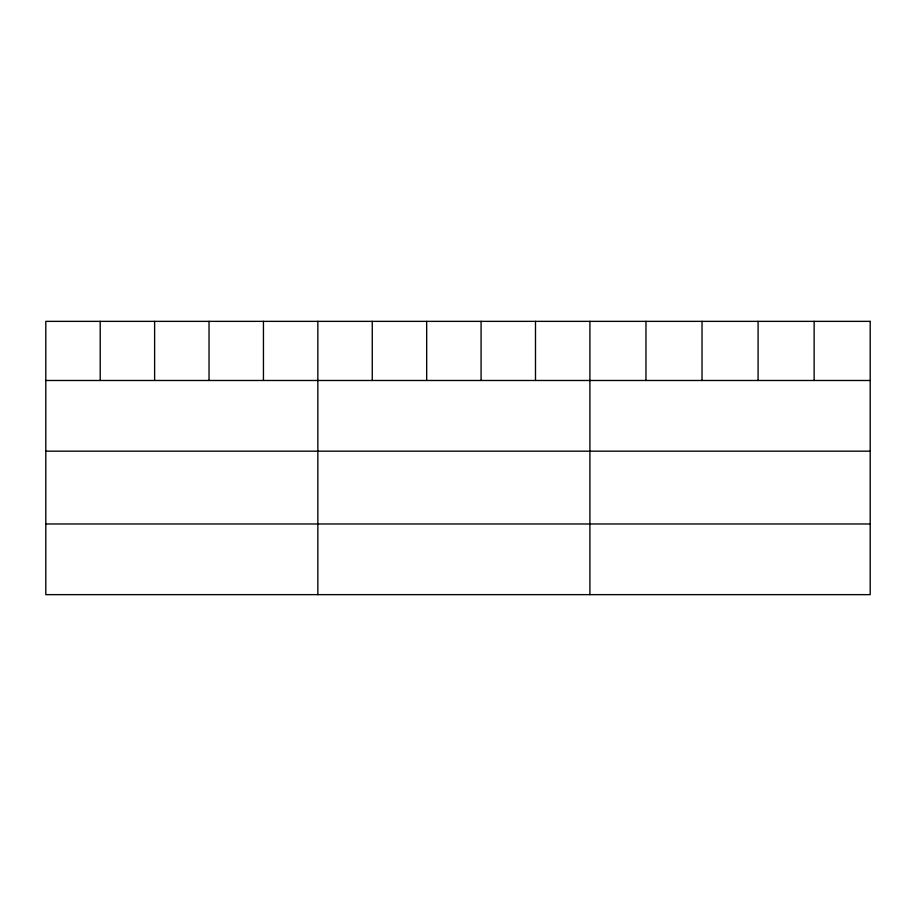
<?xml version="1.0" encoding="UTF-8"?>
<svg xmlns="http://www.w3.org/2000/svg" width="916" height="916" viewBox="0 0 916 916"><rect width="100%" height="100%" fill="white"/><g stroke="black" fill="none" stroke-linecap="round" stroke-linejoin="round"><path stroke-width="1.37" d="M45.8 380.483L870.2 380.483M45.8 451.164L870.2 451.164M45.8 523.975L870.2 523.975M814.141 321.356L814.141 380.483M758.082 321.356L758.082 380.483M702.022 321.356L702.022 380.483M645.963 321.356L645.963 380.483M589.904 321.356L589.904 594.644M535.494 321.356L535.494 380.483M481.083 321.356L481.083 380.483M426.673 321.356L426.673 380.483M372.262 321.356L372.262 380.483M317.852 321.356L317.852 594.644M263.442 321.356L263.442 380.483M209.031 321.356L209.031 380.483M154.621 321.356L154.621 380.483M100.21 321.356L100.21 380.483M870.2 321.356L45.8 321.356L45.8 594.644L870.2 594.644L870.2 321.356"/></g></svg>
